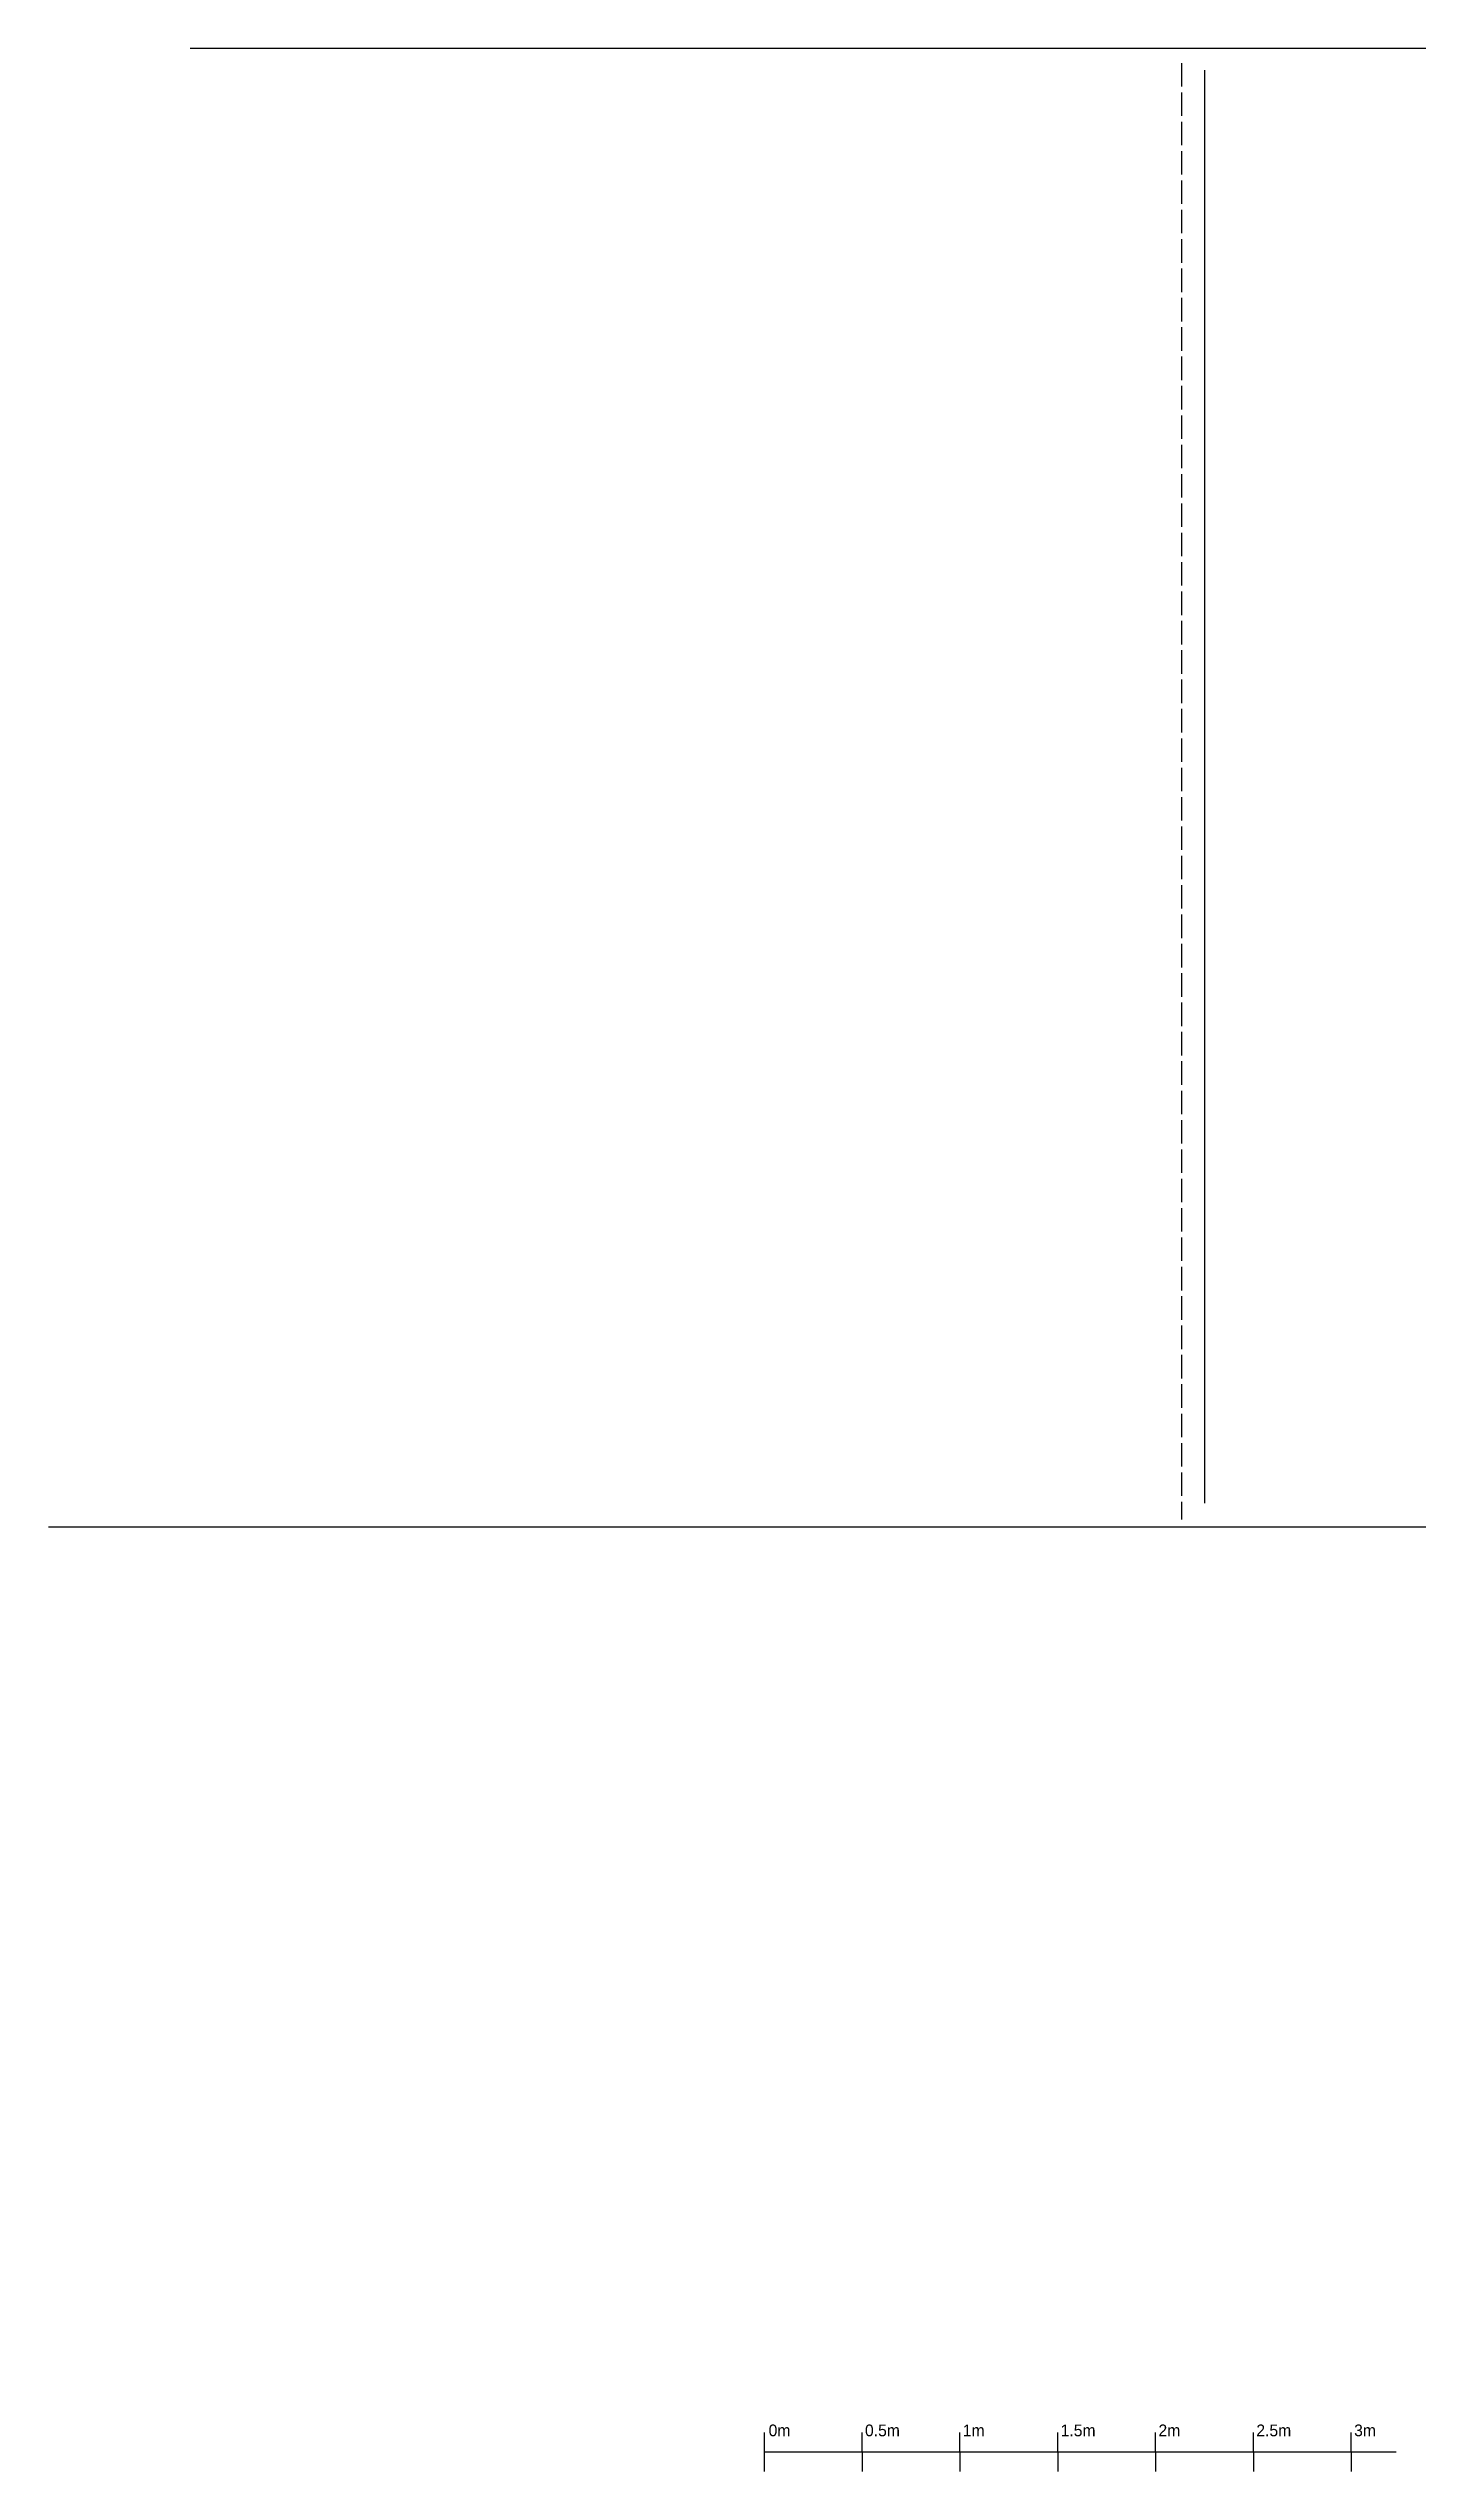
# Model space of a CAD drawing. Header units: millimetres. Extents: x 120 to 2056, y -126 to 1596.
# Drawn here: x 120 to 820, y -126 to 1112 of the extents above; entities that cross this region are included whole.
import ezdxf

# ---------------------------------------------------------------- set-up
doc = ezdxf.new("R2010")
doc.units = ezdxf.units.MM
doc.linetypes.add('ACAD_ISO02W100', pattern=[15, 12, -3])
doc.layers.get('0').update_dxf_attribs({"color": 255, "lineweight": 30})
for name, color, linetype, lineweight in [('Curtain Track', 104, 'ACAD_ISO02W100', 30), ('Rig', 30, 'Continuous', 30), ('SCALE', 230, 'Continuous', 30)]:
    doc.layers.add(name, color=color, linetype=linetype, lineweight=lineweight)

msp = doc.modelspace()

# ---------------------------------------------------------------- linework, layer by layer
for p, q in [((830.7, 1112.2), (192.4, 1112.2)), ((836.6, 356.9), (120, 356.9))]:
    msp.add_line(p, q)
at = {"layer": 'Curtain Track'}
msp.add_line((699, 1104.8), (699, 360.7), dxfattribs=at)
at = {"layer": 'Rig'}
msp.add_line((710.8, 1101.2), (710.8, 369.1), dxfattribs=at)
at = {"layer": 'SCALE'}
for p, q in [((485.8, -105.6), (485.8, -125.6)), ((535.8, -115.6), (535.8, -105.6)), ((585.8, -115.6), (585.8, -105.6)), ((635.8, -115.6), (635.8, -105.6)), ((685.8, -115.6), (685.8, -105.6)), ((735.8, -115.6), (735.8, -105.6)), ((785.8, -115.6), (785.8, -105.6)), ((485.8, -115.6), (808.7, -115.6)), ((485.8, -115.6), (535.8, -115.6)), ((535.8, -115.6), (535.8, -125.6)), ((535.8, -115.6), (585.8, -115.6)), ((585.8, -115.6), (585.8, -125.6)), ((585.8, -115.6), (635.8, -115.6)), ((635.8, -115.6), (635.8, -125.6)), ((635.8, -115.6), (685.8, -115.6)), ((685.8, -115.6), (685.8, -125.6)), ((685.8, -115.6), (735.8, -115.6)), ((685.8, -115.6), (735.8, -115.6)), ((735.8, -115.6), (735.8, -125.6)), ((735.8, -115.6), (785.8, -115.6)), ((785.8, -115.6), (785.8, -125.6))]:
    msp.add_line(p, q, dxfattribs=at)

# ---------------------------------------------------------------- texts
at = {"layer": 'SCALE', "attachment_point": 1}
for s, insert, char_height, width in [(' 0m', (485.8, -101.6), 6, 25.742), (' {\\H1.5x;0.5m}', (535.8, -101.6), 4, 21.902), (' {\\H1.5x;1m}', (585.8, -101.6), 4, 19.848), (' {\\H1.5x;1.5m}', (635.8, -101.6), 4, 38.018), (' {\\H1.5x;2m}', (685.8, -101.6), 4, 18.122), (' {\\H1.5x;2.5m}', (735.8, -101.6), 4, 40.124), (' {\\H1.5x;3m}', (785.8, -101.6), 4, 16.694)]:
    msp.add_mtext(s, dxfattribs=dict(at, insert=insert, char_height=char_height, width=width))

doc.saveas('drawing.dxf')
